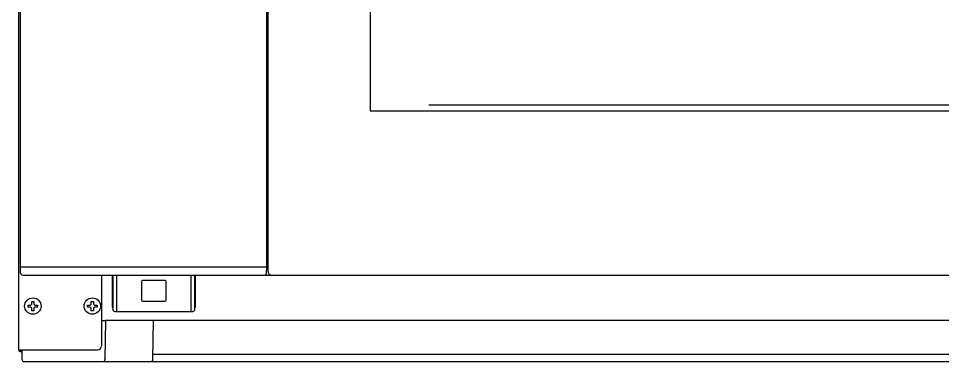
# Model space of a CAD drawing. Header units: millimetres. Extents: x 1025 to 6152, y 4116 to 7264.
# Drawn here: x 3914 to 4364.5, y 5611.4 to 5778.5 of the extents above; entities that cross this region are included whole.
import ezdxf

# ---------------------------------------------------------------- set-up
doc = ezdxf.new("R2010")
doc.units = ezdxf.units.MM
doc.header["$LTSCALE"] = 346.5
doc.layers.get('0').update_dxf_attribs({"linetype": 'CONTINUOUS'})

msp = doc.modelspace()

# ---------------------------------------------------------------- linework, layer by layer
at = {"color": 7, "linetype": 'Continuous'}
for p, q in [((3913.96, 6092.8), (3913.96, 5617.1)), ((3914.96, 5657.5), (3914.96, 6088.5)), ((4034.96, 5657.5), (4034.96, 6034.5)), ((4035.46, 6034.5), (4035.46, 5655.5)), ((4085.46, 6012.5), (4085.46, 5733.5)), ((4034.96, 5770.5), (4034.96, 5657.5)), ((4085.46, 5733.5), (4542.46, 5733.5)), ((3915.01, 5654.48), (3914.96, 5657.5)), ((3914.96, 5657.5), (3916.96, 5657.5)), ((3914.96, 5657.5), (4034.96, 5657.5)), ((4034.91, 5654.48), (4034.96, 5657.5)), ((4034.96, 5657.5), (4035.46, 5657.5)), ((3916.01, 5653.5), (4711.91, 5653.5)), ((3954.46, 5653.5), (3954.46, 5619.1)), ((3959.81, 5637.85), (3959.81, 5653.5)), ((3959.81, 5637.85), (3959.81, 5653.5)), ((3959.96, 5653.5), (3959.96, 5636.8)), ((3961.96, 5636.05), (3961.96, 5653.2)), ((3973.96, 5650.3), (3973.96, 5641.3)), ((3985.46, 5650.8), (3974.46, 5650.8)), ((3985.96, 5641.3), (3985.96, 5650.3)), ((3997.96, 5653.2), (3997.96, 5636.05)), ((3999.96, 5636.8), (3999.96, 5653.5)), ((3999.96, 5650.8), (4000.11, 5650.8)), ((4000.11, 5653.5), (4000.11, 5637.85)), ((4000.11, 5653.5), (4000.11, 5637.85)), ((3920.46, 5639.4), (3920.46, 5640.7)), ((3920.46, 5640.7), (3921.46, 5640.7)), ((3921.46, 5640.7), (3921.46, 5639.4)), ((3949.46, 5639.4), (3949.46, 5640.7)), ((3949.46, 5640.7), (3950.46, 5640.7)), ((3950.46, 5640.7), (3950.46, 5639.4)), ((3974.46, 5640.8), (3985.46, 5640.8)), ((3999.96, 5640.8), (4000.11, 5640.8)), ((3918.66, 5637.9), (3918.66, 5638.9)), ((3918.66, 5638.9), (3919.96, 5638.9)), ((3919.96, 5637.9), (3918.66, 5637.9)), ((3919.96, 5638.9), (3920.46, 5639.4)), ((3920.46, 5637.4), (3919.96, 5637.9)), ((3920.46, 5636.1), (3920.46, 5637.4)), ((3921.46, 5636.1), (3920.46, 5636.1)), ((3921.46, 5639.4), (3921.96, 5638.9)), ((3921.96, 5637.9), (3921.46, 5637.4)), ((3921.46, 5637.4), (3921.46, 5636.1)), ((3921.96, 5638.9), (3923.26, 5638.9)), ((3923.26, 5637.9), (3921.96, 5637.9)), ((3923.26, 5638.9), (3923.26, 5637.9)), ((3947.66, 5637.9), (3947.66, 5638.9)), ((3947.66, 5638.9), (3948.96, 5638.9)), ((3948.96, 5637.9), (3947.66, 5637.9)), ((3948.96, 5638.9), (3949.46, 5639.4)), ((3949.46, 5637.4), (3948.96, 5637.9)), ((3949.46, 5636.1), (3949.46, 5637.4)), ((3950.46, 5636.1), (3949.46, 5636.1)), ((3950.46, 5639.4), (3950.96, 5638.9)), ((3950.96, 5637.9), (3950.46, 5637.4)), ((3950.46, 5637.4), (3950.46, 5636.1)), ((3950.96, 5638.9), (3952.26, 5638.9)), ((3952.26, 5637.9), (3950.96, 5637.9)), ((3952.26, 5638.9), (3952.26, 5637.9)), ((3960.96, 5635.8), (3998.96, 5635.8)), ((3954.46, 5631.4), (3956.46, 5631.4)), ((3956.46, 5631.4), (3956.13, 5612.38)), ((4671.46, 5631.4), (3956.46, 5631.4)), ((3979.48, 5612.38), (3979.81, 5631.4)), ((3913.96, 5617.1), (3952.46, 5617.1)), ((3914.86, 5617), (3915.58, 5617)), ((3914.86, 5616.2), (3915.59, 5616.2)), ((3915.58, 5617.1), (3915.62, 5612.39)), ((4648.4, 5614.8), (3979.52, 5614.8)), ((3916.62, 5611.4), (3978.48, 5611.4))]:
    msp.add_line(p, q, dxfattribs=at)
at = {"color": 2, "linetype": 'Continuous'}
msp.add_line((4113.96, 5736.4), (4513.96, 5736.4), dxfattribs=at)
msp.add_line((3978.48, 5611.4), (4649.44, 5611.4))
at = {"color": 7, "linetype": 'Continuous'}
for centre in [(3920.96, 5638.4), (3949.96, 5638.4)]:
    msp.add_circle(centre, 4, dxfattribs=at)
for centre, radius, start, end in [((3916.01, 5654.5), 1, 181, 270), ((4033.91, 5654.5), 1, 270, 359), ((4037.46, 5655.5), 2, 180, 270), ((3962.56, 5653.2), 0.6, 149.6683, 180), ((3974.46, 5650.3), 0.5, 90, 180), ((3985.46, 5650.3), 0.5, 0, 90), ((3997.36, 5653.2), 0.6, 0, 30.3317), ((3974.46, 5641.3), 0.5, 180, 270), ((3985.46, 5641.3), 0.5, 270, 0), ((3960.11, 5637.85), 0.3, 180, 239.9959), ((3960.11, 5637.85), 0.3, 180, 240), ((3960.96, 5636.8), 1, 180, 270), ((3961.71, 5636.05), 0.25, 270, 0), ((3998.21, 5636.05), 0.25, 180, 270), ((3998.96, 5636.8), 1, 270, 0), ((3999.81, 5637.85), 0.3, 300.0041, 0), ((3999.81, 5637.85), 0.3, 300, 360), ((3952.46, 5619.1), 2, 270, 0), ((3914.86, 5617.1), 0.9, 180, 270), ((3914.86, 5617.1), 0.1, 180, 270), ((3916.62, 5612.4), 1, 180.5, 270), ((3955.13, 5612.4), 1, 270, 359), ((3978.48, 5612.4), 1, 270, 359)]:
    msp.add_arc(centre, radius, start, end, dxfattribs=at)
msp.add_ellipse((3959.71, 5637.93), major_axis=(0.25, 0), ratio=0.176327, start_param=0, end_param=1.157294, dxfattribs=at)

doc.saveas('drawing.dxf')
